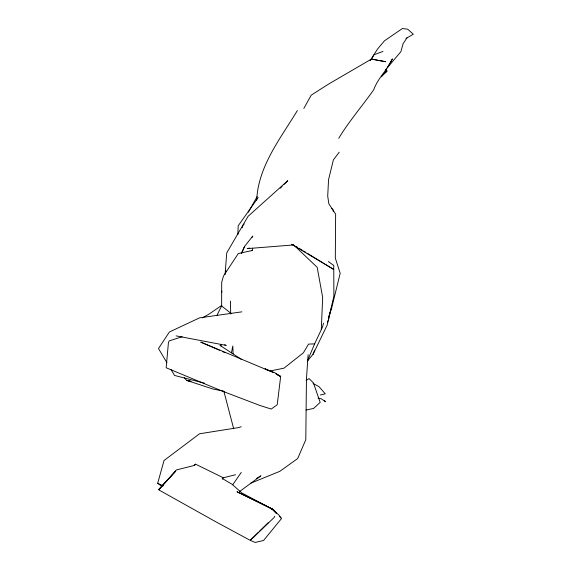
<?xml version="1.0" encoding="UTF-8"?>
<svg xmlns="http://www.w3.org/2000/svg" width="571" height="571" viewBox="0 0 571 571"><rect width="100%" height="100%" fill="white"/><g stroke="black" fill="none" stroke-linecap="round" stroke-linejoin="round"><path stroke-width="0.86" d="M216.909 315.442L221.619 305.949L221.712 282.274L223.454 276.064L238.307 253.517L252.539 250.455M237.864 234.645L238.164 225.852L258.199 197.502M321.295 329.674L322.672 297.434L317.176 267.307L294.293 245.544M256.7 200.15C258.192 166.218 280.518 138.496 297.363 110.553M308.133 354.684L306.434 379.18L305.792 439.713L297.684 458.527L279.854 471.332L250.783 483.159M225.074 274.572L226.744 252.882L248.092 216.302L287.77 180.686L283.98 184.454M220.977 345.983L221.284 344.277M221.569 292.766L221.898 291.06M225.538 272.324L225.866 270.618M231.426 352.892L232.825 345.976L233.096 353.87M323.471 323.1L322.586 326.926L314.607 343.892L307.419 360.993M331.016 308.768L328.418 319.946L327.39 322.358M252.118 250.64L252.703 248.114M242.261 227.779L242.939 225.288L244.202 224.032M161.957 486.413L157.675 483.323L164.027 460.512L199.543 433.774L239.021 427.515L241.198 426.687M313.622 352.528L313.101 354.198L307.391 361.036M385.675 71.104L386.496 68.577M328.553 317.041L331.501 308.733L340.188 273.259L335.313 258.135L335.634 214.111L328.825 203.733L327.711 196.124L328.553 179.644L333.378 159.901L339.245 152.157M314.585 350.173L313.101 354.198L327.169 325.135L333.892 296.042L333.75 265.458L328.361 261.547M241.904 252.946L244.531 246.515L252.782 236.059L251.904 237.572M241.262 253.424L244.531 246.515M274.73 516.263L274.08 517.554L250.455 540.159L258.542 532.193M370.579 59.976L377.581 48.978L384.419 40.862L402.341 28.55L407.673 29.2L413.325 34.203L405.931 38.521M303.843 108.411L311.238 95.143L328.682 84.016L371.457 59.077L374.098 54.723L382.948 51.44M248.335 212.226L257.128 196.624M338.746 138.282C349.052 121.202 362.278 106.063 373.727 89.747C377.824 78.141 387.395 69.962 392.377 58.906L387.217 67.885L400.913 51.654L403.083 43.667L407.137 37.657M232.754 484.722L241.248 472.431M222.262 479.14L223.318 477.777L235.537 474.737M223.318 477.777L195.518 464.152L194.533 465.394L176.439 469.933L158.652 489.811L215.881 521.823L250.262 540.38L255.244 542.45L263.552 540.487L281.517 518.554L278.912 515.035L271.575 508.661L236.986 491.752L273.052 509.496L276.678 513.379M381.399 76.828L386.81 70.754L385.518 69.591M280.19 188.223L282.081 186.339M259.791 530.966L268.506 522.386M383.605 73.83L386.81 70.754L387.102 71.425L383.719 74.08M370.144 60.255L371.457 59.077L385.71 61.732L379.001 60.483M370.222 60.155L371.457 59.077L377.324 60.169M194.147 465.194L195.518 464.152M239.549 491.567L260.897 475.843L256.393 478.591M221.805 305.342L209.307 313.907L202.441 317.876M306.12 380.414L309.054 378.573L313.386 382.806L320.174 402.391L313.586 408.443L306.042 410.028M182.17 336.712L169.159 340.916L168.431 342.564L166.168 367.767L222.162 391.078L260.098 405.538L271.261 409.05L277.206 404.746L280.675 376.467L274.801 372.742L265.08 368.837L268.199 370.365M320.388 394.996L325.27 393.812L318.996 386.646L313.029 383.434M249.655 248.042L247.222 248.621L293.658 244.938L291.653 244.295L333.214 269.155L307.348 253.324M241.868 311.845L199.579 317.847L169.394 331.994L158.481 348.531L166.953 362.735M269.955 370.972L283.965 368.188L303.401 352.799L308.568 344.085L314.607 343.892M176.139 335.884L226.209 345.405L224.617 344.741M223.918 391.185L212.855 389.001L186.574 380.357L184.469 377.695M317.99 398.158L321.273 398.822L325.556 401.72L324.364 400.585M190.914 381.3L186.574 380.357L190.864 381.314M204.546 383.198L174.533 375.447L170.965 369.466M219.471 350.237L200.764 342.108L273.616 372.663M222.726 351.65L225.16 352.714M157.675 483.323L163.356 485.8M277.556 374.947L280.675 376.467L275.971 373.934M222.247 478.462L232.119 484.329L241.876 493.001L273.052 509.496L271.575 508.661L272.817 509.896M295.942 246.337L297.462 247.272M298.983 248.199L302.023 250.062M303.544 250.997L305.828 252.389M219.956 345.355L241.669 359.53M221.619 305.949L231.027 313.415M331.737 208.551L333.064 209.743L333.278 211.448M274.059 511.138L276.542 513.607M279.704 516.612L280.911 517.904M223.882 391.371L233.703 428.785M230.406 301.095L230.705 314.071M158.767 489.568L175.661 471.161L158.767 489.568"/></g></svg>
